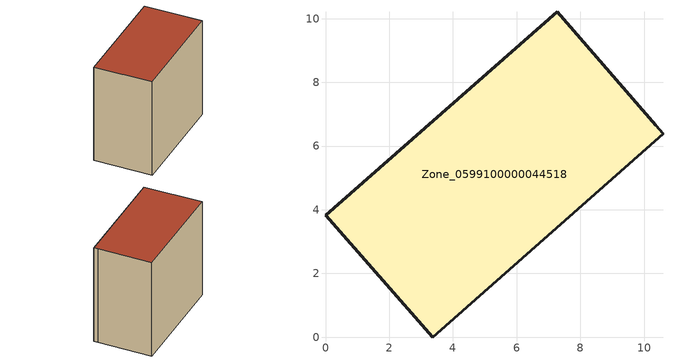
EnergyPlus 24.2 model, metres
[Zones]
Zone_0599100000044518
 floor ground (C_G): 7.27,10.21 10.36,6.65 10.6,6.39 3.36,0 0,3.83 z0
 wall outside (C_F): 10.36,6.65 7.27,10.21 0,3.83 3.36,0 10.6,6.39 10.36,6.65 z0:8.87
 roof outside (C_R): 0,3.83 3.36,0 10.6,6.39 10.36,6.65 7.27,10.21 z8.87
[BUILDING]
Pand.0599100000044518: North Axis=0; Terrain=City; Loads Convergence Tolerance Value=0.04; Temperature Convergence Tolerance Value=0.4; Solar Distribution=FullExterior; Maximum Number of Warmup Days=25; Minimum Number of Warmup Days=1
[Site:Location]
Rotterdam.The.Hague.AP_ZH_NLD Design_Conditions: Latitude=51.96; Longitude=4.45; Time Zone=1; Elevation=-4.5
[SITE:GROUNDTEMPERATURE:BUILDINGSURFACE]
18, 18, 18, 18, 18, 18, 18, 18, 18, 18, 18, 18
[MATERIAL] Thermal Absorptance=0.9; Solar Absorptance=0.7; Visible Absorptance=0.7
Name | Roughness | Thickness | Conductivity | Density | Specific Heat
G.TI.1975-1991 | MediumSmooth | 0.15 | 0.288461 | 540 | 1210
F.TI.1975-1991 | Rough | 0.3 | 0.230769 | 1920 | 840
R.TI.1975-1991 | MediumRough | 0.2 | 0.153846 | 1500 | 1000
[CONSTRUCTION]
C_G: G.TI.1975-1991
C_F: F.TI.1975-1991
C_R: R.TI.1975-1991
[ZONE]
Zone_0599100000044518: Type=1; Multiplier=1; Ceiling Height=Autocalculate; Volume=Autocalculate; Floor Area=autocalculate; Part of Total Floor Area=Yes
[ZONEINFILTRATION:DESIGNFLOWRATE]
Infil_Zone_0599100000044518: Zone or ZoneList or Space or SpaceList=Zone_0599100000044518; Schedule=AlwaysOn; Design Flow Rate Calculation Method=Flow/Area; Flow Rate per Floor Area=0.003; Constant Term Coefficient=1; Temperature Term Coefficient=0; Velocity Term Coefficient=0; Velocity Squared Term Coefficient=0
[HVACTEMPLATE:ZONE:IDEALLOADSAIRSYSTEM]
Zone_0599100000044518: Maximum Heating Supply Air Temperature=50; Minimum Cooling Supply Air Temperature=13; Maximum Heating Supply Air Humidity Ratio=0.0156; Minimum Cooling Supply Air Humidity Ratio=0.0077; Heating Limit=NoLimit; Cooling Limit=NoLimit; Dehumidification Control Type=ConstantSensibleHeatRatio; Cooling Sensible Heat Ratio=0.7; Dehumidification Setpoint=60; Humidification Control Type=None; Humidification Setpoint=30; Outdoor Air Method=None; Outdoor Air Flow Rate per Person=0.00944; Outdoor Air Flow Rate per Zone Floor Area=0; Outdoor Air Flow Rate per Zone=0; Demand Controlled Ventilation Type=None; Outdoor Air Economizer Type=NoEconomizer; Heat Recovery Type=None; Sensible Heat Recovery Effectiveness=0.7; Latent Heat Recovery Effectiveness=0.65
[ZONECONTROL:THERMOSTAT]
ThermostatControl_Zone_0599100000044518: Zone or ZoneList=Zone_0599100000044518; Control Type Schedule=DualSetpointControlType; Control 1=Thermostat_Zone_0599100000044518; Temperature Difference Between Cutout And Setpoint=0
[THERMOSTATSETPOINT:DUALSETPOINT]
Thermostat_Zone_0599100000044518: Heating Setpoint Temperature Schedule=HeatingSetpoint_Zone_0599100000044518; Cooling Setpoint Temperature Schedule=CoolingSetpoint_Zone_0599100000044518
[SCHEDULE:COMPACT]
HeatingSetpoint_Zone_0599100000044518: Through: 12/31, For: AllDays, Until: 24:00, 21
CoolingSetpoint_Zone_0599100000044518: Through: 12/31, For: AllDays, Until: 24:00, 24
DualSetpointControlType: Through: 12/31, For: AllDays, Until: 24:00, 4
AlwaysOn: Through: 12/31, For: AllDays, Until: 24:00, 1
